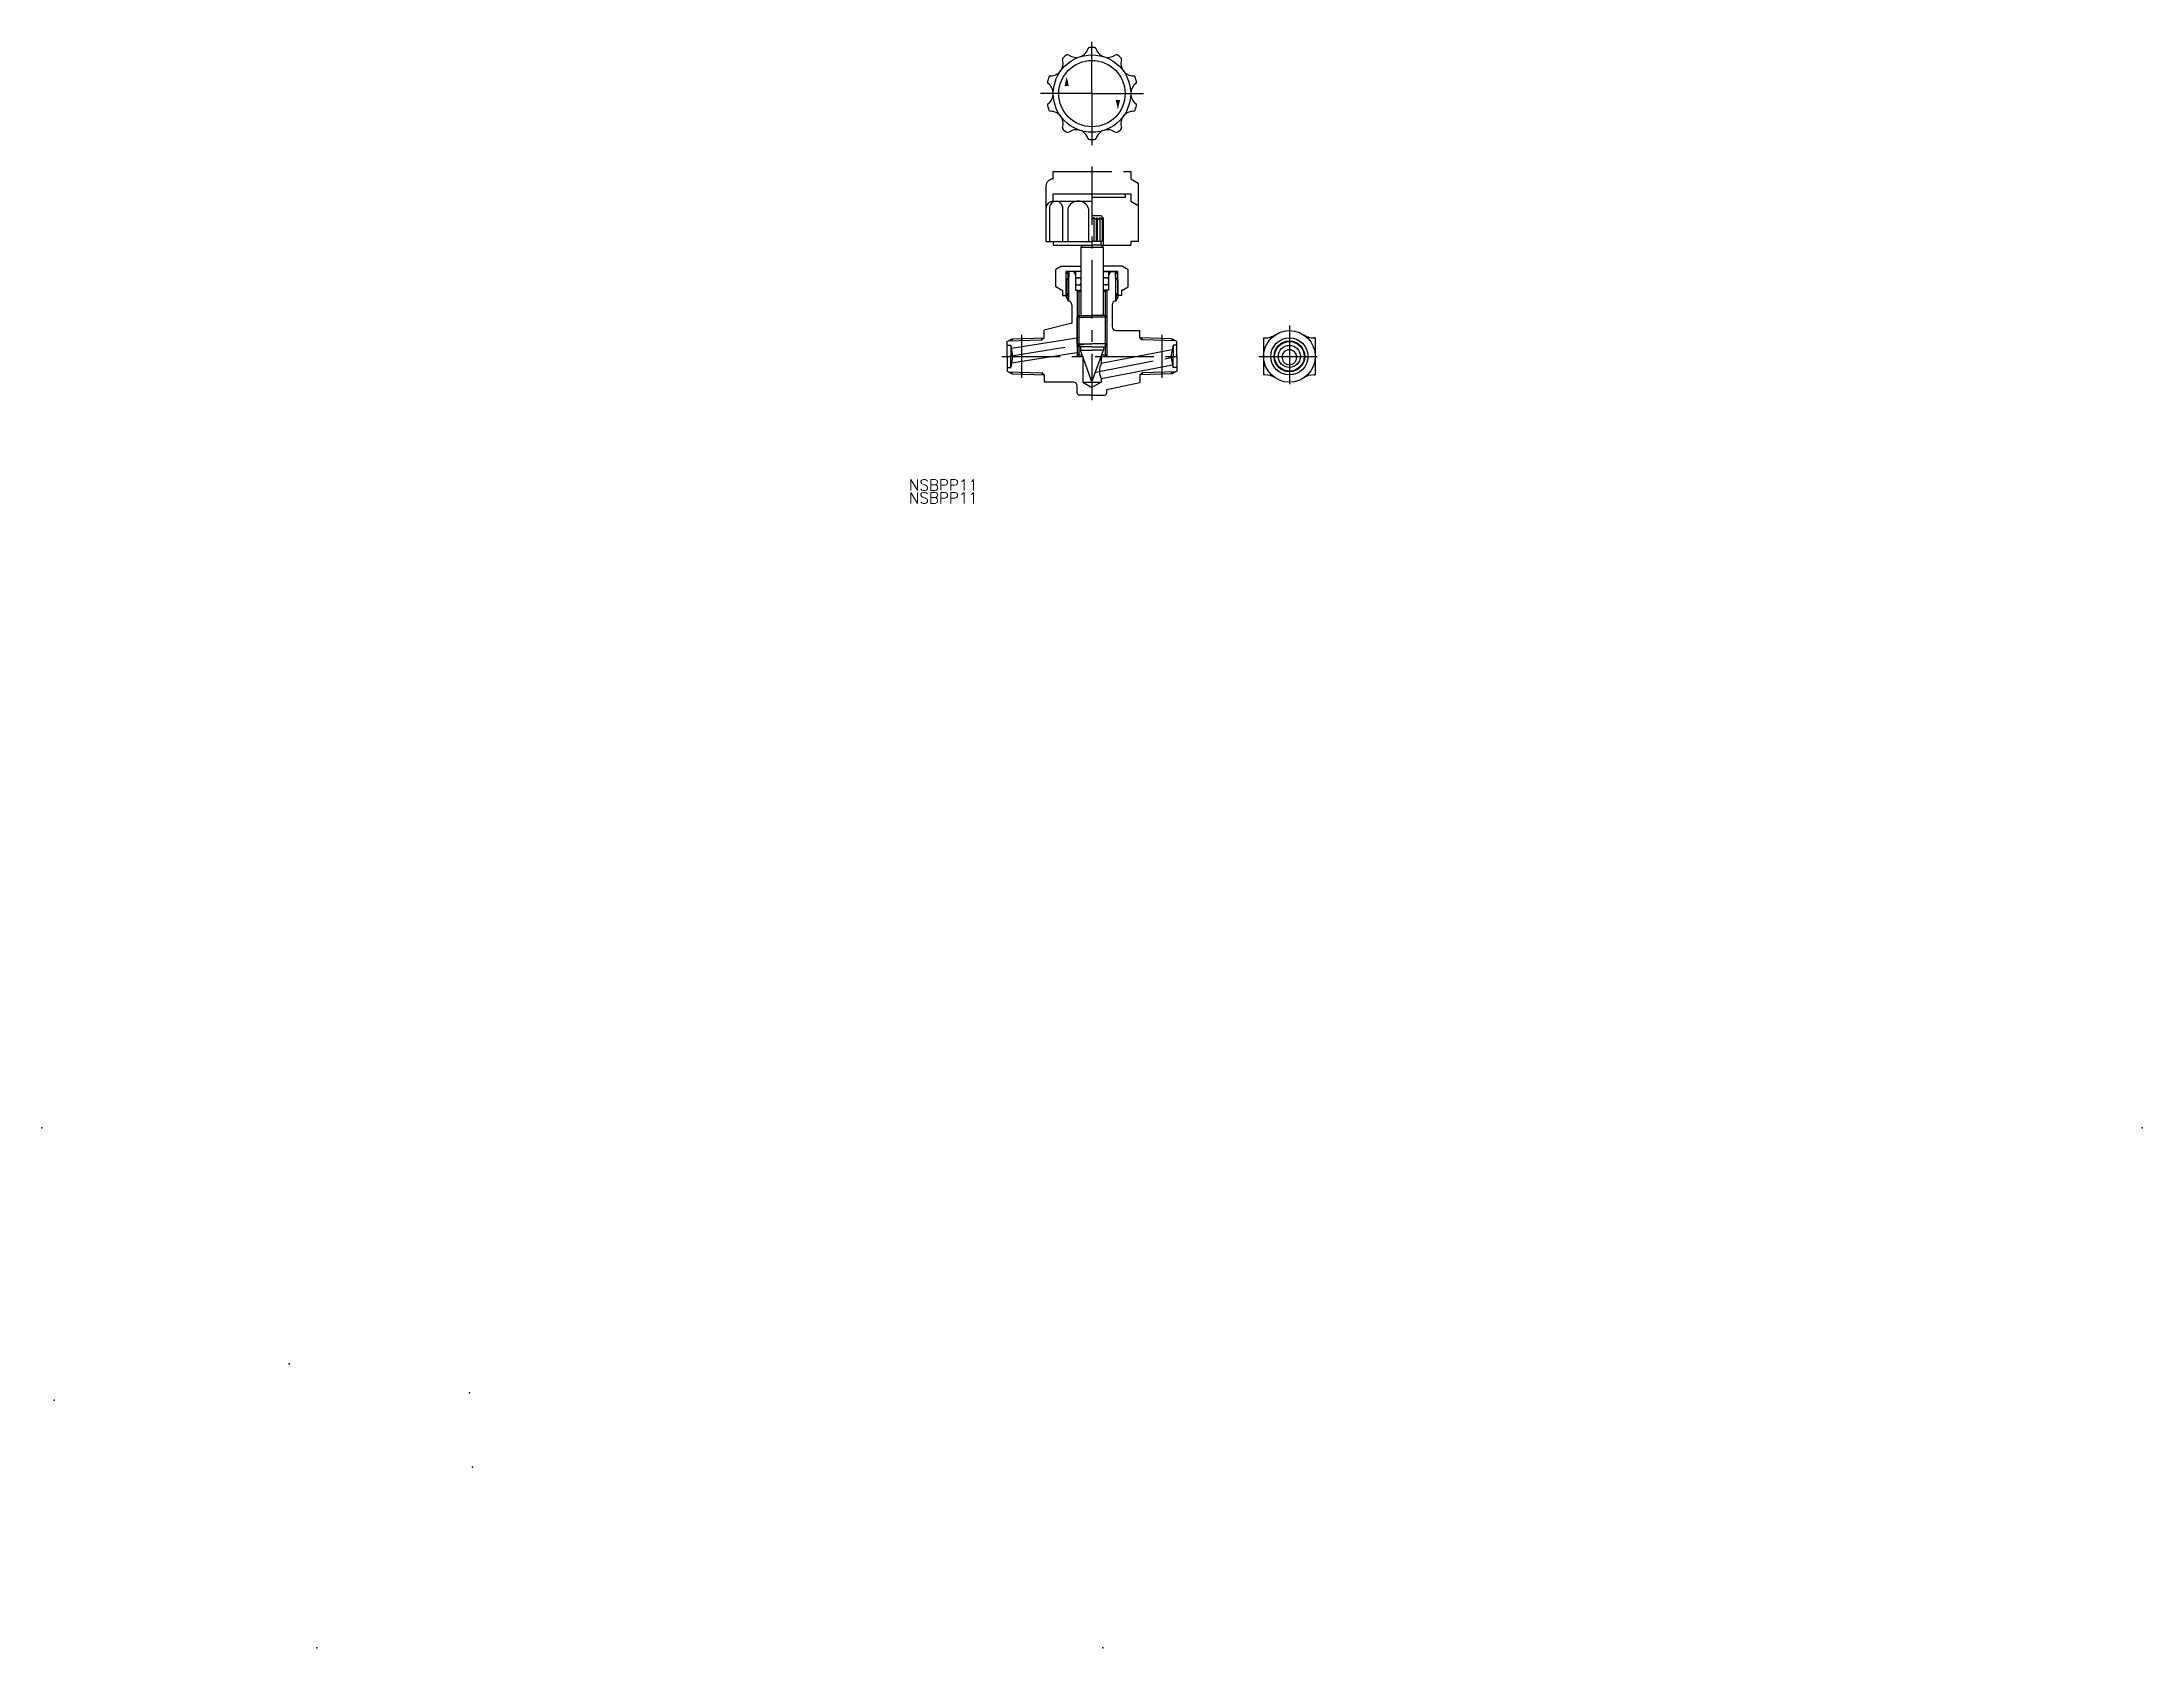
# Model space of a CAD drawing. Extents: x -117 to 453, y -49 to 387.
import ezdxf

# ---------------------------------------------------------------- set-up
doc = ezdxf.new("R2010")
doc.units = 0
doc.header["$LTSCALE"] = 0.5
doc.linetypes.add('CENTER', pattern=[50.8, 31.75, -6.35, 6.35, -6.35])
doc.linetypes.add('PHANTOM', pattern=[63.5, 31.75, -6.35, 6.35, -6.35, 6.35, -6.35])
doc.layers.get('0').update_dxf_attribs({"linetype": 'CONTINUOUS'})
doc.layers.add('CENTER', color=1, linetype='CENTER')
doc.styles.get("Standard").update_dxf_attribs({"font": 'txt.shx', "bigfont": '@extfont2.shx'})
doc.styles.add('ｽﾀｲﾙ1', font='txt')

msp = doc.modelspace()

# ---------------------------------------------------------------- linework, layer by layer
at = {"color": 3, "linetype": 'PHANTOM'}
for p, q in [((157.55, 351.53), (178.55, 351.53)), ((157.55, 349.53), (157.55, 351.53)), ((178.55, 351.53), (178.55, 349.53)), ((178.55, 349.53), (180.55, 348.38)), ((180.55, 348.38), (180.55, 337.38)), ((155.55, 347.53), (155.55, 337.38))]:
    msp.add_line(p, q, dxfattribs=at)
at = {"color": 7, "linetype": 'CONTINUOUS'}
for p, q in [((156.56, 342.02), (156.56, 332.53)), ((157.55, 345.53), (178.55, 345.53)), ((157.55, 343.53), (157.55, 345.53)), ((157.55, 343.53), (168.05, 343.53)), ((160.04, 342.02), (160.04, 332.53)), ((177.05, 344.53), (168.05, 344.53)), ((177.05, 345.53), (177.05, 344.53)), ((178.55, 345.53), (178.55, 343.53)), ((178.55, 343.53), (180.55, 342.38)), ((180.55, 342.38), (180.55, 332.53)), ((155.55, 341.53), (155.55, 332.53)), ((161.52, 341.53), (161.52, 332.53)), ((167.14, 341.53), (167.14, 332.53)), ((170.55, 339.53), (168.05, 339.53)), ((168.54, 339.03), (168.05, 338.53)), ((169.2, 338.53), (168.54, 339.03)), ((168.54, 339.03), (168.54, 332.53)), ((169.2, 338.53), (169.44, 339.03)), ((169.2, 338.53), (169.2, 332.53)), ((169.44, 339.03), (170.18, 338.53)), ((169.44, 339.03), (169.44, 332.53)), ((170.13, 339.03), (170.18, 338.53)), ((170.83, 338.53), (170.13, 339.03)), ((170.18, 338.53), (170.18, 332.53)), ((170.51, 339.03), (171.05, 338.53)), ((170.83, 338.53), (170.51, 339.03)), ((170.55, 339.53), (171.05, 339.03)), ((170.83, 338.53), (170.83, 332.53)), ((171.05, 339.03), (171.05, 331.53)), ((155.55, 332.53), (168.05, 332.53)), ((157.55, 332.53), (157.55, 331.53)), ((157.55, 331.53), (168.05, 331.53)), ((165.55, 331.53), (165.05, 331.03)), ((165.05, 331.03), (165.05, 312.53)), ((165.05, 331.03), (171.05, 331.03)), ((171.05, 332.53), (168.05, 332.53)), ((170.55, 331.53), (168.05, 331.53)), ((170.55, 331.53), (170.55, 332.53)), ((170.55, 331.53), (178.55, 331.53)), ((170.55, 331.53), (171.05, 331.03)), ((171.05, 331.03), (171.05, 312.53)), ((178.55, 332.53), (178.55, 331.53)), ((180.55, 332.53), (178.55, 332.53)), ((160.05, 319.4), (160.05, 317.9)), ((161.6, 323.86), (161.05, 324.4)), ((165.05, 324.4), (161.05, 324.4)), ((161.6, 323.86), (161.05, 323.86)), ((161.67, 322.76), (161.05, 322.15)), ((161.05, 322.15), (161.05, 317.46)), ((161.05, 322.15), (161.67, 322.15)), ((161.6, 318.44), (161.6, 323.86)), ((161.8, 322.9), (161.67, 322.76)), ((165.05, 324.4), (161.8, 324.4)), ((161.8, 324.4), (161.8, 322.9)), ((163.05, 324.4), (163.55, 323.53)), ((163.55, 324.4), (163.55, 323.53)), ((163.55, 323.53), (163.55, 319.4)), ((163.55, 322.7), (165.05, 322.7)), ((163.55, 320.8), (165.05, 320.8)), ((163.55, 319.4), (165.05, 319.4)), ((164.05, 319.4), (165.05, 319.4)), ((164.46, 318.99), (164.05, 319.4)), ((175.05, 324.4), (171.05, 324.4)), ((171.05, 324.4), (174.3, 324.4)), ((172.55, 322.7), (171.05, 322.7)), ((172.55, 320.8), (171.05, 320.8)), ((172.55, 319.4), (171.05, 319.4)), ((171.05, 319.4), (172.05, 319.4)), ((171.65, 318.99), (172.05, 319.4)), ((172.55, 324.4), (172.55, 323.53)), ((173.05, 324.4), (172.55, 323.53)), ((172.55, 323.53), (172.55, 319.4)), ((174.3, 324.4), (174.3, 322.9)), ((174.3, 322.9), (174.44, 322.76)), ((174.44, 322.76), (175.05, 322.15)), ((175.05, 322.15), (174.44, 322.15)), ((174.51, 323.86), (175.05, 324.4)), ((174.51, 318.44), (174.51, 323.86)), ((175.05, 323.86), (174.51, 323.86)), ((175.05, 322.15), (175.05, 317.46)), ((176.05, 319.4), (176.05, 317.9)), ((160.05, 317.9), (161.67, 317.9)), ((161.6, 318.44), (161.05, 317.9)), ((161.05, 318.44), (161.67, 318.44)), ((161.67, 317.9), (161.05, 317.9)), ((161.05, 317.46), (161.67, 317.46)), ((161.05, 317.46), (161.67, 316.39)), ((162.55, 315.4), (162.55, 310.4)), ((165.05, 318.99), (164.05, 318.99)), ((164.46, 318.99), (164.46, 301.81)), ((172.05, 318.99), (171.05, 318.99)), ((171.65, 318.99), (171.65, 301.81)), ((173.55, 315.4), (173.55, 309.4)), ((174.44, 318.44), (175.05, 318.44)), ((176.05, 317.9), (174.44, 317.9)), ((175.05, 317.9), (174.44, 317.9)), ((175.05, 317.46), (174.44, 317.46)), ((175.05, 317.46), (174.44, 316.39)), ((174.51, 318.44), (175.05, 317.9)), ((162.55, 310.4), (155.05, 308.52)), ((155.05, 306.45), (155.05, 308.52)), ((164.51, 312.53), (164.05, 312.07)), ((164.05, 312.07), (168.05, 312.07)), ((164.05, 304.83), (164.05, 312.07)), ((164.51, 312.53), (168.05, 312.53)), ((165.05, 312.53), (168.05, 312.53)), ((171.59, 312.53), (168.05, 312.53)), ((171.05, 312.53), (168.05, 312.53)), ((172.05, 312.07), (168.05, 312.07)), ((171.59, 312.53), (172.05, 312.07)), ((172.05, 312.07), (172.05, 304.83)), ((174.55, 308.4), (181.05, 308.4)), ((181.05, 306.45), (181.05, 308.4)), ((145.05, 304.4), (146.05, 304.4)), ((146.05, 304.4), (146.05, 301.4)), ((146.05, 304.4), (146.53, 301.4)), ((146.18, 303.6), (164.46, 306.5)), ((164.46, 302.45), (146.24, 299.56)), ((146.41, 306.18), (146.41, 305.6)), ((154.45, 305.85), (154.45, 306.43)), ((164.05, 304.83), (168.05, 304.83)), ((164.05, 304.83), (164.51, 304.03)), ((168.05, 304.03), (164.51, 304.03)), ((164.95, 304.03), (164.95, 303.05)), ((168.05, 294.53), (164.95, 303.05)), ((164.95, 303.05), (168.05, 303.05)), ((172.05, 304.83), (168.05, 304.83)), ((168.05, 304.03), (171.59, 304.03)), ((171.15, 303.05), (168.05, 303.05)), ((168.05, 294.53), (171.15, 303.05)), ((189.82, 303.2), (170.55, 299.45)), ((171.15, 304.03), (171.15, 303.05)), ((172.05, 304.83), (171.59, 304.03)), ((181.65, 305.85), (181.65, 306.43)), ((190.05, 304.4), (189.47, 301.4)), ((189.7, 306.18), (189.7, 305.6)), ((190.05, 304.4), (190.05, 301.4)), ((191.05, 304.4), (190.05, 304.4)), ((145.05, 298.4), (146.05, 298.4)), ((146.05, 298.4), (146.05, 301.4)), ((146.53, 301.4), (146.05, 298.4)), ((146.41, 296.62), (146.41, 297.2)), ((154.45, 296.95), (154.45, 296.37)), ((155.05, 296.35), (155.05, 294.4)), ((164.05, 301.81), (165.41, 301.81)), ((164.46, 301.81), (164.05, 301.4)), ((164.05, 301.4), (165.55, 301.4)), ((165.55, 301.4), (165.55, 294.4)), ((170.55, 301.4), (172.05, 301.4)), ((170.55, 301.4), (170.55, 299.45)), ((170.55, 301.4), (170.55, 299.45)), ((170.55, 295.38), (189.91, 299.14)), ((170.7, 301.81), (172.05, 301.81)), ((171.65, 301.81), (172.05, 301.4)), ((181.05, 296.35), (181.05, 294.29)), ((181.65, 296.95), (181.65, 296.37)), ((189.47, 301.4), (190.05, 298.4)), ((189.7, 296.62), (189.7, 297.2)), ((190.05, 298.4), (190.05, 301.4)), ((191.05, 298.4), (190.05, 298.4)), ((163.05, 294.4), (155.05, 294.4)), ((164.05, 291.4), (164.05, 293.4)), ((168.05, 290.9), (164.55, 290.9)), ((165.55, 294.4), (168.05, 292.96)), ((165.55, 294.4), (170.55, 294.4)), ((170.55, 294.4), (168.05, 292.96)), ((168.05, 290.9), (171.55, 290.9)), ((170.55, 295.38), (170.55, 294.4)), ((172.05, 292.4), (181.05, 294.29)), ((172.05, 291.4), (172.05, 292.4))]:
    msp.add_line(p, q, dxfattribs=at)
for p, q in [((159.8, 325.9), (158.24, 325)), ((158.24, 320.3), (158.24, 325)), ((159.8, 325.9), (165.05, 325.9)), ((176.3, 325.9), (171.05, 325.9)), ((176.3, 325.9), (177.87, 325)), ((177.87, 320.3), (177.87, 325)), ((159.8, 319.4), (158.24, 320.3)), ((159.8, 319.4), (160.05, 319.4)), ((176.3, 319.4), (176.05, 319.4)), ((176.3, 319.4), (177.87, 320.3)), ((145.05, 305.4), (146.41, 306.18)), ((145.05, 301.4), (145.05, 305.4)), ((146.41, 306.18), (155.05, 306.45)), ((189.7, 306.18), (181.05, 306.45)), ((191.05, 305.4), (189.7, 306.18)), ((191.05, 301.4), (191.05, 305.4)), ((214.62, 306.39), (214.62, 296.39)), ((214.62, 306.39), (214.99, 306.39)), ((228.62, 306.39), (228.25, 306.39)), ((228.62, 306.39), (228.62, 296.39)), ((145.05, 301.4), (145.05, 297.4)), ((145.05, 297.4), (146.41, 296.62)), ((146.41, 296.62), (155.05, 296.35)), ((189.7, 296.62), (181.05, 296.35)), ((191.05, 297.4), (189.7, 296.62)), ((191.05, 301.4), (191.05, 297.4)), ((214.99, 296.39), (214.62, 296.39)), ((228.25, 296.39), (228.62, 296.39))]:
    msp.add_line(p, q)
at = {"color": 3, "linetype": 'CONTINUOUS'}
for p, q in [((161.05, 317.9), (161.05, 324.4)), ((161.67, 322.76), (161.67, 316.39)), ((164.05, 319.4), (164.05, 301.4)), ((172.05, 319.4), (172.05, 301.4)), ((174.44, 322.76), (174.44, 316.39)), ((175.05, 317.9), (175.05, 324.4)), ((164.51, 312.53), (164.51, 304.03)), ((171.59, 312.53), (171.59, 304.03)), ((145.35, 305.57), (154.45, 305.85)), ((155.05, 306.45), (154.45, 305.85)), ((181.05, 306.45), (181.65, 305.85)), ((190.76, 305.57), (181.65, 305.85)), ((145.35, 297.23), (154.45, 296.95)), ((155.05, 296.35), (154.45, 296.95)), ((181.05, 296.35), (181.65, 296.95)), ((190.76, 297.23), (181.65, 296.95))]:
    msp.add_line(p, q, dxfattribs=at)
at = {"color": 7, "linetype": 'CONTINUOUS'}
for centre, radius in [((168.05, 372.7), 10.5), ((168.05, 372.7), 9), ((221.62, 301.39), 5.04), ((221.62, 301.39), 4.01), ((221.62, 301.39), 2.99)]:
    msp.add_circle(centre, radius, dxfattribs=at)
msp.add_circle((221.62, 301.39), 7)
at = {"color": 3, "linetype": 'CONTINUOUS'}
msp.add_circle((221.62, 301.39), 4.18, dxfattribs=at)
at = {"color": 7, "linetype": 'CONTINUOUS'}
for centre, radius, start, end in [((156.84, 380.85), 3.36, 270.0557, 17.9443), ((160.52, 382.04), 0.5, 128.9227, 197.9443), ((168.05, 372.7), 12.5, 123.0773, 128.9227), ((161.51, 382.76), 0.5, 54.0557, 123.0773), ((163.77, 385.88), 3.36, 234.0557, 341.9443), ((167.44, 384.69), 0.5, 92.9227, 161.9443), ((168.05, 372.7), 12.5, 87.0773, 92.9227), ((168.67, 384.69), 0.5, 18.0557, 87.0773), ((172.34, 385.88), 3.36, 198.0557, 305.9443), ((174.6, 382.76), 0.5, 56.9227, 125.9443), ((168.05, 372.7), 12.5, 51.0773, 56.9227), ((175.59, 382.04), 0.5, 342.0557, 51.0773), ((179.27, 380.85), 3.36, 162.0557, 269.9443), ((168.05, 372.7), 12.5, 159.0773, 164.9227), ((156.85, 376.99), 0.5, 90.0557, 159.0773), ((179.26, 376.99), 0.5, 20.9227, 89.9443), ((168.05, 372.7), 12.5, 15.0773, 20.9227), ((156.47, 375.82), 0.5, 164.9227, 233.9443), ((154.2, 372.7), 3.36, 306.0557, 53.9443), ((181.91, 372.7), 3.36, 126.0557, 233.9443), ((179.64, 375.82), 0.5, 306.0557, 15.0773), ((156.47, 369.58), 0.5, 126.0557, 195.0773), ((168.05, 372.7), 12.5, 195.0773, 200.9227), ((156.85, 368.42), 0.5, 200.9227, 269.9443), ((156.84, 364.55), 3.36, 342.0557, 89.9443), ((179.27, 364.55), 3.36, 90.0557, 197.9443), ((179.26, 368.42), 0.5, 270.0557, 339.0773), ((168.05, 372.7), 12.5, 339.0773, 344.9227), ((179.64, 369.58), 0.5, 344.9227, 53.9443), ((160.52, 363.37), 0.5, 162.0557, 231.0773), ((168.05, 372.7), 12.5, 231.0773, 236.9227), ((161.51, 362.65), 0.5, 236.9227, 305.9443), ((163.77, 359.52), 3.36, 18.0557, 125.9443), ((167.44, 360.72), 0.5, 198.0557, 267.0773), ((168.05, 372.7), 12.5, 267.0773, 272.9227), ((168.67, 360.72), 0.5, 272.9227, 341.9443), ((172.34, 359.52), 3.36, 54.0557, 161.9443), ((174.6, 362.65), 0.5, 234.0557, 303.0773), ((168.05, 372.7), 12.5, 303.0773, 308.9227), ((175.59, 363.37), 0.5, 308.9227, 17.9443), ((157.55, 341.53), 2, 90, 180), ((158.3, 341.78), 1.75, 8.0523, 171.9477), ((164.33, 340.56), 2.97, 19.127, 160.873), ((164.3, 321.75), 0.95, 37.8636, 142.1364), ((164.3, 321.75), 0.95, 217.8636, 322.1364), ((171.8, 321.75), 0.95, 37.8636, 142.1364), ((171.8, 321.75), 0.95, 217.8636, 322.1364), ((161.55, 315.4), 1, 0, 83.4866), ((174.55, 315.4), 1, 96.5134, 180), ((174.55, 309.4), 1, 180, 270), ((221.65, 301.17), 2.03, 90.8069, 269.1931), ((221.59, 301.17), 2.03, 270.8069, 89.1931), ((174.46, 297.41), 4.4, 152.4234, 207.5766), ((163.05, 293.4), 1, 0, 90), ((164.55, 291.4), 0.5, 180, 270), ((171.55, 291.4), 0.5, 270, 0)]:
    msp.add_arc(centre, radius, start, end, dxfattribs=at)
at = {"color": 3, "linetype": 'PHANTOM'}
msp.add_arc((157.55, 347.53), 2, 90, 180, dxfattribs=at)
for centre, start, end in [((214.99, 311.39), 270, 303.5573), ((228.25, 311.39), 236.4427, 270), ((214.99, 291.39), 56.4427, 90), ((228.25, 291.39), 90, 123.5573)]:
    msp.add_arc(centre, 5, start, end)
for p in [(-116.83, 92.04), (452.94, 92.04), (-49.75, 28), (-113.57, 18.2), (-0.85, 20.14), (0, 0), (-42.3, -49.07), (-42.3, -49.07), (171, -49.07)]:
    msp.add_point(p)
at = {"layer": 'CENTER', "color": 1, "linetype": 'CENTER'}
for p, q in [((168.05, 372.7), (168.05, 386.7)), ((168.05, 372.7), (154.05, 372.7)), ((168.05, 372.7), (168.05, 358.7)), ((168.05, 372.7), (182.05, 372.7)), ((168.05, 352.93), (168.05, 289.5)), ((221.62, 309.74), (221.62, 293.04)), ((145.01, 301.39), (165.94, 304.71)), ((149.02, 295.54), (149.02, 307.26)), ((187.08, 295.54), (187.08, 307.26)), ((143.55, 301.4), (192.55, 301.4)), ((169.08, 297.13), (191, 301.39)), ((213.28, 301.39), (229.97, 301.39))]:
    msp.add_line(p, q, dxfattribs=at)

# ---------------------------------------------------------------- texts
at = {"color": 7, "linetype": 'CONTINUOUS', "style": 'ｽﾀｲﾙ1', "width": 0.5}
msp.add_text('▲', height=3, dxfattribs=at).set_placement((160.2, 374.77))
msp.add_text('▲', height=3, rotation=180, dxfattribs=at).set_placement((176.07, 370.95))
at = {"color": 7, "linetype": 'CONTINUOUS'}
for p in [(118.42, 264.99), (118.42, 261.49)]:
    msp.add_text('NSBPP11', height=3, dxfattribs=at).set_placement(p)

doc.saveas('drawing.dxf')
